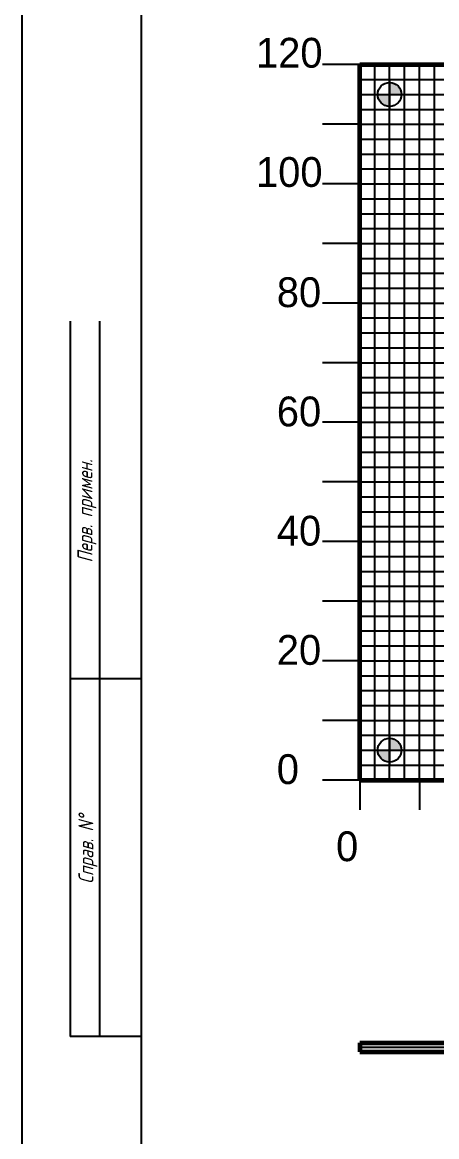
# Model space of a CAD drawing. Header units: millimetres. Extents: x -576 to 507, y -350 to 602.
# Drawn here: x 87.2 to 156.6, y 160.6 to 347.5 of the extents above; entities that cross this region are included whole.
import ezdxf

# ---------------------------------------------------------------- set-up
doc = ezdxf.new("R2010")
doc.units = ezdxf.units.MM
doc.styles.add('стиль1', font='romans.shx', dxfattribs={"width": 0.75, "oblique": 15, "height": 3.5})

msp = doc.modelspace()

# ---------------------------------------------------------------- hatches: boundary and pattern name
h = msp.add_hatch(color=256)
h.dxf.hatch_style = 1
h.paths.add_polyline_path([(258.744, 337.419), (258.744, 335.419), (260.744, 335.419, 0.4142136)])
h.paths.add_polyline_path([(258.744, 335.419), (256.744, 335.419, 0.4142136), (258.744, 333.419)])
h.paths.add_polyline_path([(148.744, 337.419), (148.744, 335.419), (150.744, 335.419, 0.4142136)])
h.paths.add_polyline_path([(148.744, 335.419), (146.744, 335.419, 0.4142136), (148.744, 333.419)])
h.paths.add_polyline_path([(148.744, 227.419), (148.744, 225.419), (150.744, 225.419, 0.4142136)])
h.paths.add_polyline_path([(148.744, 225.419), (146.744, 225.419, 0.4142136), (148.744, 223.419)])
h.paths.add_polyline_path([(258.744, 227.419), (258.744, 225.419), (260.744, 225.419, 0.4142136)])
h.paths.add_polyline_path([(258.744, 225.419), (256.744, 225.419, 0.4142136), (258.744, 223.419)])

# ---------------------------------------------------------------- linework, layer by layer
for p, q in [((87.179, 5.39), (87.179, 602.39)), ((107.179, 50.39), (107.179, 597.39)), ((143.744, 340.419), (137.494, 340.419)), ((146.244, 220.419), (146.244, 340.419)), ((148.744, 220.419), (148.744, 340.419)), ((151.244, 220.419), (151.244, 340.419)), ((151.244, 220.419), (151.244, 340.419)), ((151.244, 220.419), (151.244, 340.419)), ((151.244, 220.419), (151.244, 340.419)), ((153.744, 220.419), (153.744, 340.419)), ((156.244, 220.419), (156.244, 340.419)), ((156.244, 220.419), (156.244, 340.419)), ((156.244, 220.419), (156.244, 340.419)), ((156.244, 220.419), (156.244, 340.419)), ((143.744, 337.919), (263.744, 337.919)), ((148.744, 337.919), (148.744, 332.919)), ((148.744, 337.919), (148.744, 332.919)), ((143.744, 335.419), (263.744, 335.419)), ((146.244, 335.419), (151.244, 335.419)), ((146.244, 335.419), (151.244, 335.419)), ((148.744, 335.419), (263.744, 335.419)), ((143.744, 332.919), (263.744, 332.919)), ((143.744, 330.419), (137.494, 330.419)), ((143.744, 330.419), (263.744, 330.419)), ((143.744, 327.919), (263.744, 327.919)), ((143.744, 325.419), (263.744, 325.419)), ((143.744, 322.919), (263.744, 322.919)), ((143.744, 320.419), (137.494, 320.419)), ((143.744, 320.419), (263.744, 320.419)), ((148.744, 320.419), (263.744, 320.419)), ((143.744, 317.919), (263.744, 317.919)), ((143.744, 315.419), (263.744, 315.419)), ((143.744, 312.919), (263.744, 312.919)), ((143.744, 310.419), (137.494, 310.419)), ((143.744, 310.419), (263.744, 310.419)), ((143.744, 307.919), (263.744, 307.919)), ((143.744, 305.419), (263.744, 305.419)), ((148.744, 305.419), (263.744, 305.419)), ((143.744, 302.919), (263.744, 302.919)), ((143.744, 300.419), (137.494, 300.419)), ((143.744, 300.419), (263.744, 300.419)), ((95.179, 297.39), (95.179, 177.39)), ((100.179, 177.39), (100.179, 297.39)), ((143.744, 297.919), (263.744, 297.919)), ((143.744, 295.419), (263.744, 295.419)), ((143.744, 292.919), (263.744, 292.919)), ((143.744, 290.419), (137.494, 290.419)), ((143.744, 290.419), (263.744, 290.419)), ((148.744, 290.419), (263.744, 290.419)), ((143.744, 287.919), (263.744, 287.919)), ((143.744, 285.419), (263.744, 285.419)), ((143.744, 282.919), (263.744, 282.919)), ((143.744, 280.419), (137.494, 280.419)), ((143.744, 280.419), (263.744, 280.419)), ((143.744, 277.919), (263.744, 277.919)), ((143.744, 275.419), (263.744, 275.419)), ((148.744, 275.419), (263.744, 275.419)), ((143.744, 272.919), (263.744, 272.919)), ((143.744, 270.419), (137.494, 270.419)), ((143.744, 270.419), (263.744, 270.419)), ((143.744, 267.919), (263.744, 267.919)), ((143.744, 265.419), (263.744, 265.419)), ((143.744, 262.919), (263.744, 262.919)), ((143.744, 260.419), (137.494, 260.419)), ((143.744, 260.419), (263.744, 260.419)), ((148.744, 260.419), (263.744, 260.419)), ((143.744, 257.919), (263.744, 257.919)), ((143.744, 255.419), (263.744, 255.419)), ((143.744, 252.919), (263.744, 252.919)), ((143.744, 250.419), (137.494, 250.419)), ((143.744, 250.419), (263.744, 250.419)), ((143.744, 247.919), (263.744, 247.919)), ((143.744, 245.419), (263.744, 245.419)), ((148.744, 245.419), (263.744, 245.419)), ((143.744, 242.919), (263.744, 242.919)), ((143.744, 240.419), (137.494, 240.419)), ((143.744, 240.419), (263.744, 240.419)), ((143.744, 237.919), (263.744, 237.919)), ((107.179, 237.39), (95.179, 237.39)), ((143.744, 235.419), (263.744, 235.419)), ((143.744, 232.919), (263.744, 232.919)), ((143.744, 230.419), (137.494, 230.419)), ((143.744, 230.419), (263.744, 230.419)), ((148.744, 230.419), (150.744, 230.419)), ((143.744, 227.919), (263.744, 227.919)), ((148.744, 227.919), (148.744, 222.919)), ((148.744, 227.919), (148.744, 222.919)), ((153.744, 225.419), (153.744, 227.419)), ((143.744, 225.419), (263.744, 225.419)), ((146.244, 225.419), (151.244, 225.419)), ((146.244, 225.419), (151.244, 225.419)), ((143.744, 222.919), (263.744, 222.919)), ((143.744, 220.419), (137.494, 220.419)), ((143.744, 220.419), (143.744, 215.419)), ((153.744, 220.419), (153.744, 215.419)), ((107.179, 177.39), (95.179, 177.39)), ((143.744, 175.598), (263.744, 175.598))]:
    msp.add_line(p, q)
at = {"lineweight": 60}
for p, q in [((143.744, 220.419), (143.744, 340.419)), ((143.744, 340.419), (263.744, 340.419)), ((143.744, 220.419), (263.744, 220.419)), ((143.744, 176.348), (263.744, 176.348)), ((143.744, 176.348), (143.744, 174.848)), ((143.744, 174.848), (263.744, 174.848))]:
    msp.add_line(p, q, dxfattribs=at)
for centre in [(148.744, 335.419), (148.744, 225.419)]:
    msp.add_circle(centre, 2)

# ---------------------------------------------------------------- texts
at = {"lineweight": 30}
for s, p in [('120', (126.345, 339.909)), ('100', (126.345, 319.909)), ('80', (129.832, 299.745)), ('60', (129.832, 279.745)), ('40', (129.832, 259.745)), ('20', (129.832, 239.745)), ('0', (129.832, 219.745)), ('0', (139.767, 206.808))]:
    msp.add_text(s, height=5, dxfattribs=at).set_placement(p)
at = {"style": 'стиль1', "oblique": 15, "width": 0.75}
for s, p in [('Перв. примен.', (98.932, 256.902)), ('Справ. N%%d', (99.087, 203.017))]:
    msp.add_text(s, height=2.5, rotation=90, dxfattribs=at).set_placement(p)

doc.saveas('drawing.dxf')
